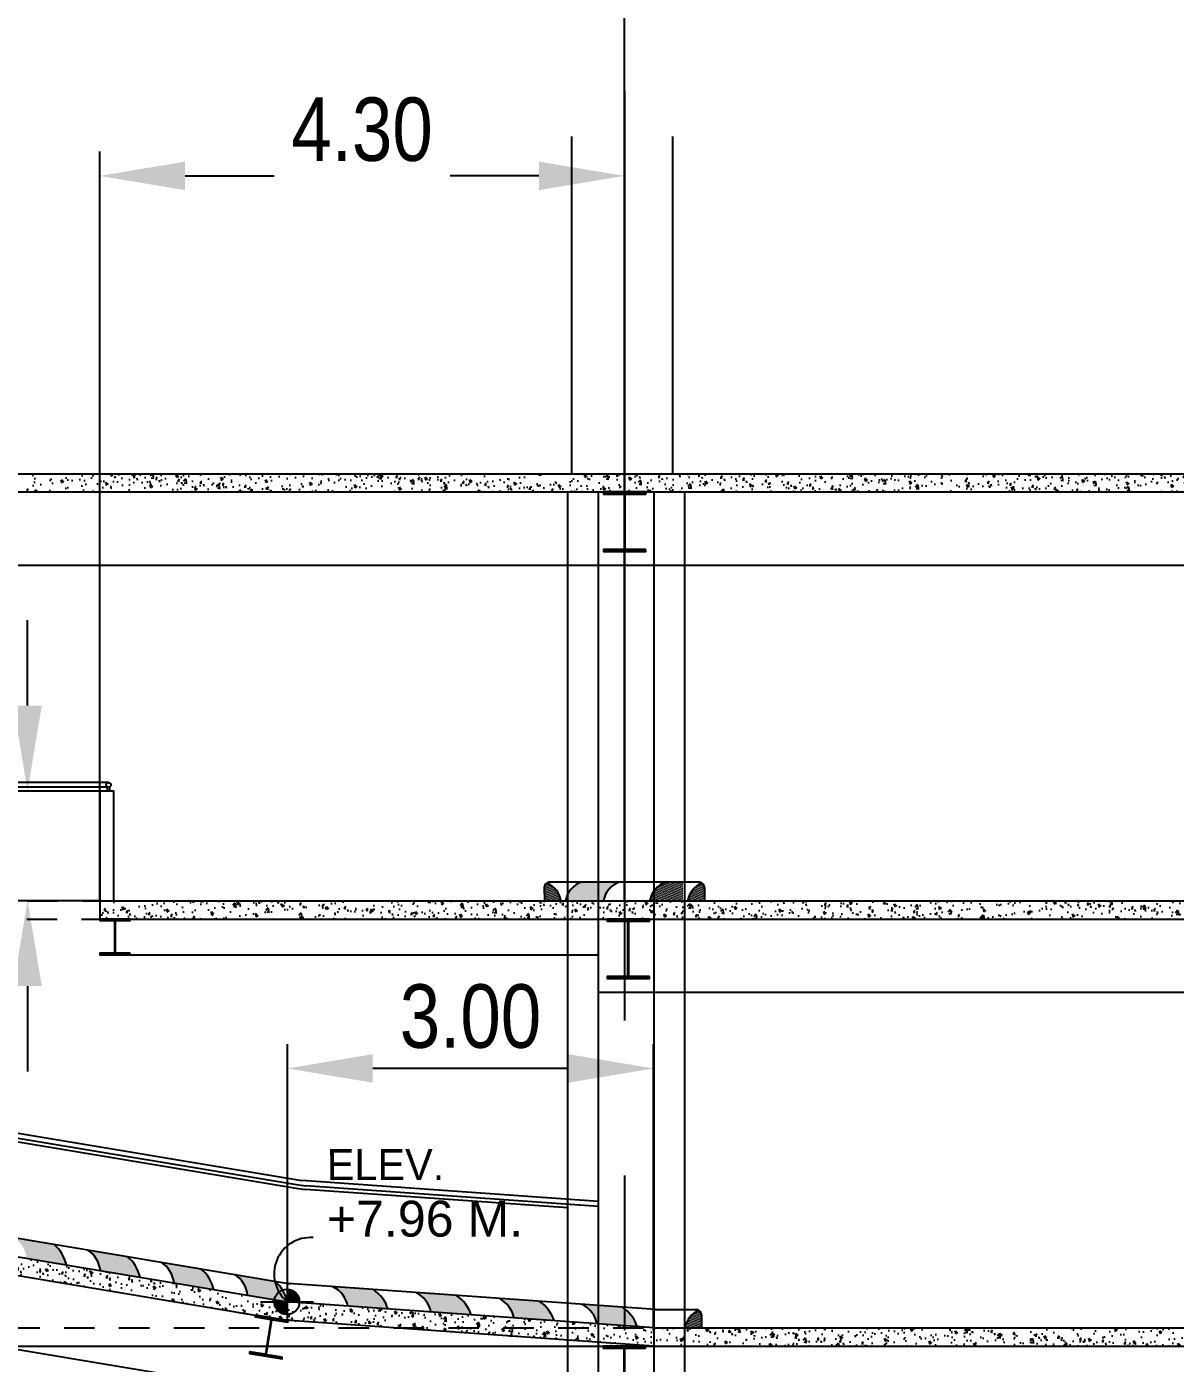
# Model space of a CAD drawing. Header units: millimetres. Extents: x 2148 to 2681, y 758 to 986.
# Drawn here: x 2197.4 to 2202.1, y 788.26 to 793.73 of the extents above; entities that cross this region are included whole.
import ezdxf

# ---------------------------------------------------------------- set-up
doc = ezdxf.new("R2010")
doc.units = ezdxf.units.MM
for name, pattern in [('CENTER2', [28.575, 19.05, -3.175, 3.175, -3.175]), ('HIDDEN2', [0.1875, 0.125, -0.0625]), ('PHANTOMX2', [5, 2.5, -0.5, 0.5, -0.5, 0.5, -0.5])]:
    doc.linetypes.add(name, pattern=pattern)
for name, color, linetype in [('0.4', 121, 'Continuous'), ('D', 1, 'Continuous'), ('DR', 7, 'Continuous'), ('grid', 241, 'PHANTOMX2'), ('hacht', 8, 'Continuous'), ('HATCH', 8, 'Continuous'), ('S_GRID LINES', 252, 'Continuous')]:
    doc.layers.add(name, color=color, linetype=linetype)
doc.styles.add('ARIALNW', font='ARIALN.TTF')
doc.styles.add('MMTX$0$ESMX$0$X-OPTA1D', font='x-opta1d')
doc.dimstyles.new('DIM 200', dxfattribs={"dimtxt": 0.36, "dimasz": 0.35, "dimexe": 0.1, "dimexo": 0, "dimgap": 0.08, "dimtad": 1, "dimlfac": 2, "dimrnd": 0.005, "dimzin": 1, "dimdsep": 46, "dimtxsty": 'ARIALNW', "dimcen": 0.09, "dimclrd": 6, "dimclre": 6, "dimclrt": 13, "dimadec": 0, "dimazin": 0, "dimtfac": 1, "dimtofl": 0, "dimtmove": 2, "dimatfit": 3, "dimfxl": 1, "dimtolj": 1, "dimtzin": 0, "dimarcsym": 0})
pattern_1 = [(50, (280.88047, -748.60761), (0.0910923345, -0.0079695428), [0.009525, -0.104775]), (355, (280.88047, -748.60761), (-0.017621413, 0.0955283214), [0.00762, -0.08382]), (100.451, (280.88806, -748.60828), (0.0734712508, 0.087558344), [0.008095, -0.089045]), (46.1842, (280.88047, -748.58221), (0.1355395204, -0.021021164), [0.0142875, -0.1571625]), (96.6356, (280.89177, -748.58396), (0.118702117, 0.123712778), [0.0121425, -0.1335675]), (351.184, (280.88047, -748.58221), (0.118702303, 0.123712559), [0.01143, -0.12573]), (21, (280.89317, -748.58856), (0.07580744, -0.0511327593), [0.009525, -0.104775]), (326, (280.89317, -748.58856), (0.030901014, 0.092093983), [0.00762, -0.08382]), (71.4514, (280.89949, -748.59282), (0.1067082454, 0.040961429), [0.008095, -0.089045]), (37.5, (280.88047, -748.607613), (0.00154430163, 0.04227751944), [0, -0.082804, 0, -0.08509, 0, -0.0841375]), (7.5, (280.88047, -748.607613), (0.03340983126, 0.0500902874), [0, -0.048514, 0, -0.080899, 0, -0.0320675]), (327.5, (280.85215, -748.607613), (0.0677952976, -0.002864372), [0, -0.03175, 0, -0.09906, 0, -0.131445]), (317.5, (280.83945, -748.607613), (0.0740645907, 0.0127132455), [0, -0.041275, 0, -0.065786, 0, -0.093345])]

# ---------------------------------------------------------------- blocks, each defined once
blk = doc.blocks.new('*D2211')
at = {"color": 6, "lineweight": -2, "transparency": 16777216}
for p, q in [((2195.3484, 791.9734), (2195.3484, 794.3504)), ((2199.845, 791.8271), (2199.845, 794.3504)), ((2195.6984, 794.2504), (2199.495, 794.2504))]:
    blk.add_line(p, q, dxfattribs=at)
at = {"color": 6, "transparency": 16777216}
for points in [[(2195.6984, 794.3088), (2195.6984, 794.1921), (2195.3484, 794.2504)], [(2199.495, 794.3088), (2199.495, 794.1921), (2199.845, 794.2504)]]:
    blk.add_solid(points, dxfattribs=at)
at = {"layer": 'Defpoints', "color": 0, "transparency": 16777216}
for p in [(2199.845, 794.2504), (2195.3484, 791.9734), (2199.845, 791.8271, 0)]:
    blk.add_point(p, dxfattribs=at)
at = {"color": 13, "transparency": 16777216, "insert": (2197.5967, 794.5142), "char_height": 0.36, "attachment_point": 5, "style": 'ARIALNW'}
blk.add_mtext('\\A1;9.00', dxfattribs=at)
blk = doc.blocks.new('*D2212')
at = {"color": 6, "lineweight": -2, "transparency": 16777216}
for p, q in [((2199.845, 792.0702), (2199.845, 794.3504)), ((2204.0923, 791.8271), (2204.0923, 794.3504)), ((2200.195, 794.2504), (2203.7423, 794.2504))]:
    blk.add_line(p, q, dxfattribs=at)
at = {"color": 6, "transparency": 16777216}
for points in [[(2200.195, 794.3088), (2200.195, 794.1921), (2199.845, 794.2504)], [(2203.7423, 794.3088), (2203.7423, 794.1921), (2204.0923, 794.2504)]]:
    blk.add_solid(points, dxfattribs=at)
at = {"layer": 'Defpoints', "color": 0, "transparency": 16777216}
for p in [(2204.0923, 794.2504), (2199.845, 792.0702, 0), (2204.0923, 791.8271, 0)]:
    blk.add_point(p, dxfattribs=at)
at = {"color": 13, "transparency": 16777216, "insert": (2201.9687, 794.5142), "char_height": 0.36, "attachment_point": 5, "style": 'ARIALNW'}
blk.add_mtext('\\A1;8.50', dxfattribs=at)
blk = doc.blocks.new('*D2218')
at = {"layer": 'D', "color": 6, "lineweight": -2, "transparency": 16777216}
for p, q in [((2197.6949, 790.1521), (2197.6949, 793.2225)), ((2199.845, 790.1521), (2199.845, 793.2225)), ((2198.0449, 793.1225), (2198.4092, 793.1225)), ((2199.495, 793.1225), (2199.1308, 793.1225))]:
    blk.add_line(p, q, dxfattribs=at)
at = {"layer": 'D', "color": 6, "transparency": 16777216}
for points in [[(2198.0449, 793.1809), (2198.0449, 793.0642), (2197.6949, 793.1225)], [(2199.495, 793.1809), (2199.495, 793.0642), (2199.845, 793.1225)]]:
    blk.add_solid(points, dxfattribs=at)
at = {"layer": 'Defpoints', "color": 0, "transparency": 16777216}
for p in [(2199.845, 793.1225), (2197.6949, 790.1521, 0), (2199.845, 790.1521, 0)]:
    blk.add_point(p, dxfattribs=at)
at = {"layer": 'D', "color": 13, "transparency": 16777216, "insert": (2198.77, 793.312), "char_height": 0.26, "attachment_point": 5, "style": 'ARIALNW'}
blk.add_mtext('\\A1;4.30', dxfattribs=at)
blk = doc.blocks.new('*D2219')
at = {"layer": 'D', "color": 6, "lineweight": -2, "transparency": 16777216}
for p, q in [((2197.3991, 790.9516), (2197.3991, 791.3016)), ((2197.6949, 790.6016), (2197.2991, 790.6016)), ((2197.6949, 790.1521), (2197.2991, 790.1521)), ((2197.3991, 789.8021), (2197.3991, 789.4521))]:
    blk.add_line(p, q, dxfattribs=at)
at = {"layer": 'D', "color": 6, "transparency": 16777216}
for points in [[(2197.3408, 790.9516), (2197.4575, 790.9516), (2197.3991, 790.6016)], [(2197.3408, 789.8021), (2197.4575, 789.8021), (2197.3991, 790.1521)]]:
    blk.add_solid(points, dxfattribs=at)
at = {"layer": 'Defpoints', "color": 0, "transparency": 16777216}
for p in [(2197.6949, 790.6016), (2197.3991, 790.1521), (2197.6949, 790.1521, 0)]:
    blk.add_point(p, dxfattribs=at)
at = {"layer": 'D', "color": 13, "transparency": 16777216, "insert": (2197.0464, 790.3769), "char_height": 0.26, "attachment_point": 5, "rotation": 90, "style": 'ARIALNW'}
blk.add_mtext('\\A1;0.90', dxfattribs=at)
blk = doc.blocks.new('*D2221')
at = {"layer": 'D', "color": 6, "lineweight": -2, "transparency": 16777216}
for p, q in [((2198.4639, 788.5083), (2198.4639, 789.5648)), ((2199.9648, 788.4023), (2199.9648, 789.5648)), ((2199.6148, 789.4648), (2198.8139, 789.4648))]:
    blk.add_line(p, q, dxfattribs=at)
at = {"layer": 'D', "color": 6, "transparency": 16777216}
for points in [[(2198.8139, 789.5231), (2198.8139, 789.4065), (2198.4639, 789.4648)], [(2199.6148, 789.5231), (2199.6148, 789.4065), (2199.9648, 789.4648)]]:
    blk.add_solid(points, dxfattribs=at)
at = {"layer": 'Defpoints', "color": 0, "transparency": 16777216}
for p in [(2198.4639, 789.4648), (2198.4639, 788.5083, 0), (2199.9648, 788.4023, 0)]:
    blk.add_point(p, dxfattribs=at)
at = {"layer": 'D', "color": 13, "transparency": 16777216, "insert": (2199.2144, 789.6776), "char_height": 0.26, "attachment_point": 5, "style": 'ARIALNW'}
blk.add_mtext('\\A1;3.00', dxfattribs=at)
blk = doc.blocks.new('CROSS')
for points in [[(1929.661, 1536.438), (1929.661, 1536.31), (1929.784, 1536.31, 0.403523)], [(1929.661, 1536.182), (1929.661, 1536.31), (1929.527, 1536.31, 0.424985)]]:
    blk.add_hatch(color=2).paths.add_polyline_path(points)
at = {"color": 2}
for p, q in [((1929.661, 1536.104), (1929.661, 1536.512)), ((1929.388, 1536.31), (1929.927, 1536.31))]:
    blk.add_line(p, q, dxfattribs=at)
blk.add_circle((1929.656, 1536.31), 0.128, dxfattribs=at)

msp = doc.modelspace()

# ---------------------------------------------------------------- hatches: boundary and pattern name
at = {"layer": 'D'}
h = msp.add_hatch(dxfattribs=at)
h.set_pattern_fill('AR-CONC', color=256, scale=0.0005, style=0)
h.set_pattern_definition(pattern_1)
h.paths.add_polyline_path([(2198.7507391, 791.9021405), (2197.3958172, 791.9021405), (2197.3958172, 791.8271405), (2198.7507391, 791.8271405)])
h = msp.add_hatch(dxfattribs=at)
h.set_pattern_fill('AR-CONC', color=256, scale=0.0005, style=0)
h.set_pattern_definition(pattern_1)
h.paths.add_polyline_path([(2200.0382677, 791.9021405), (2198.7507391, 791.9021405), (2198.7507391, 791.8271405), (2200.0382677, 791.8271405)])
h = msp.add_hatch(dxfattribs=at)
h.set_pattern_fill('AR-CONC', color=256, scale=0.0005, style=0)
h.set_pattern_definition([(50, (269.69933, -746.85761), (0.0910923345, -0.0079695428), [0.009525, -0.104775]), (355, (269.69933, -746.85761), (-0.017621413, 0.0955283214), [0.00762, -0.08382]), (100.451, (269.70692, -746.85828), (0.0734712508, 0.087558344), [0.008095, -0.089045]), (46.1842, (269.69933, -746.83221), (0.1355395204, -0.021021164), [0.0142875, -0.1571625]), (96.6356, (269.71062, -746.83396), (0.118702117, 0.123712778), [0.0121425, -0.1335675]), (351.184, (269.69933, -746.83221), (0.118702303, 0.123712559), [0.01143, -0.12573]), (21, (269.71203, -746.83856), (0.07580744, -0.0511327593), [0.009525, -0.104775]), (326, (269.71203, -746.83856), (0.030901014, 0.092093983), [0.00762, -0.08382]), (71.4514, (269.718344, -746.84282), (0.1067082454, 0.040961429), [0.008095, -0.089045]), (37.5, (269.699327, -746.857613), (0.00154430163, 0.04227751944), [0, -0.082804, 0, -0.08509, 0, -0.0841375]), (7.5, (269.699327, -746.857613), (0.03340983126, 0.0500902874), [0, -0.048514, 0, -0.080899, 0, -0.0320675]), (327.5, (269.671006, -746.857613), (0.0677952976, -0.002864372), [0, -0.03175, 0, -0.09906, 0, -0.131445]), (317.5, (269.658306, -746.857613), (0.0740645907, 0.0127132455), [0, -0.041275, 0, -0.065786, 0, -0.093345])])
h.paths.add_polyline_path([(2201.1703588, 791.9021405), (2200.0382677, 791.9021405), (2200.0382677, 791.8271405), (2201.1703588, 791.8271405)])
h = msp.add_hatch(dxfattribs=at)
h.set_pattern_fill('AR-CONC', color=256, scale=0.0005, style=0)
h.set_pattern_definition(pattern_1)
h.paths.add_polyline_path([(2202.5275224, 791.9021405), (2201.1726004, 791.9021405), (2201.1726004, 791.8271405), (2202.5275224, 791.8271405)])
h = msp.add_hatch(dxfattribs=at)
h.set_pattern_fill('DOTS', color=256, scale=0.001, angle=4.0252699, style=0)
h.set_pattern_definition([(4.02526987, (294.0031768, -746.8563933), (0.0006803551272, 0.0016393023557), [0, -0.0015875])])
edge = h.paths.add_edge_path()
edge.add_arc((2199.5396997, 790.205676), 0.0227943, 121.8714783, 180.4977223)
edge.add_line((2199.5169063, 790.205478), (2199.5171327, 790.1533603))
edge.add_line((2199.5171327, 790.1533603), (2199.5848413, 790.1533603))
edge.add_arc((2199.488807, 790.1353923), 0.0977008, 10.5975292, 66.5646358)
h = msp.add_hatch(dxfattribs=at)
h.set_pattern_fill('DOTS', color=256, scale=0.001, angle=4.0252699, style=0)
h.set_pattern_definition([(175.97473013, (4105.1857306, -746.8563933), (-0.0006803551272, 0.0016393023557), [0, -0.0015875])])
h.paths.add_polyline_path([(2199.604066, 790.1533603, -0.274956796), (2199.6700606, 790.2283603), (2199.8256046, 790.2283603, 0.274956796), (2199.75961, 790.1533603)])
h = msp.add_hatch(dxfattribs=at)
h.set_pattern_fill('DOTS', color=256, scale=0.001, angle=4.0252699, style=0)
h.set_pattern_definition([(175.97473013, (4105.531144, -746.8563933), (-0.0006803551272, 0.0016393023557), [0, -0.0015875])])
edge = h.paths.add_edge_path()
edge.add_line((2200.0855148, 790.1533603), (2200.0855148, 790.2283603))
edge.add_line((2200.0855148, 790.2283603), (2200.015474, 790.2283603))
edge.add_arc((2200.0455138, 790.1353923), 0.0977008, 107.9066714, 169.4024708)
edge.add_line((2199.9494795, 790.1533603), (2200.0855148, 790.1533603))
h = msp.add_hatch(dxfattribs=at)
h.set_pattern_fill('DOTS', color=256, scale=0.001, angle=4.0252699, style=0)
h.set_pattern_definition([(175.97473013, (4105.6869135, -746.8563933), (-0.0006803551272, 0.0016393023557), [0, -0.0015875])])
edge = h.paths.add_edge_path()
edge.add_arc((2200.1503905, 790.205676), 0.0227943, -0.4977223, 58.1285217, ccw=False)
edge.add_line((2200.173184, 790.205478), (2200.1729576, 790.1533603))
edge.add_line((2200.1729576, 790.1533603), (2200.1052489, 790.1533603))
edge.add_arc((2200.2012833, 790.1353923), 0.0977008, 113.4353642, 169.4024708, ccw=False)
h = msp.add_hatch(dxfattribs=at)
h.set_pattern_fill('AR-CONC', color=256, scale=0.0005, style=0)
h.set_pattern_definition(pattern_1)
h.paths.add_polyline_path([(2198.869802, 790.1521352), (2197.6949473, 790.1521352), (2197.6949473, 790.0771405), (2198.869802, 790.0771405)])
h = msp.add_hatch(dxfattribs=at)
h.set_pattern_fill('AR-CONC', color=256, scale=0.0005, style=0)
h.set_pattern_definition(pattern_1)
h.paths.add_polyline_path([(2199.6130364, 790.1521405), (2198.869802, 790.1521405), (2198.869802, 790.0771405), (2199.6130364, 790.0771405)])
h = msp.add_hatch(dxfattribs=at)
h.set_pattern_fill('AR-CONC', color=256, scale=0.0005, style=0)
h.set_pattern_definition(pattern_1)
h.paths.add_polyline_path([(2200.0933504, 790.0771405), (2200.0933504, 790.1521405), (2199.9673305, 790.1521405), (2199.9673305, 790.0771405)])
h.paths.add_polyline_path([(2199.9477654, 790.0771405), (2199.9673305, 790.0771405), (2199.9673305, 790.1521405), (2199.8450451, 790.1521405), (2199.8450451, 790.0771405)])
h.paths.add_polyline_path([(2199.8450451, 790.1521405), (2199.738431, 790.1521405), (2199.738431, 790.0771405), (2199.8450451, 790.0771405)])
h.paths.add_polyline_path([(2199.6130364, 790.1521405), (2199.6130364, 790.0771405), (2199.738431, 790.0771405), (2199.738431, 790.1521405)])
h = msp.add_hatch(dxfattribs=at)
h.set_pattern_fill('AR-CONC', color=256, scale=0.0005, style=0)
h.set_pattern_definition(pattern_1)
h.paths.add_polyline_path([(2201.547763, 790.1521405), (2200.0933504, 790.1521405), (2200.0933504, 790.0771405), (2201.547763, 790.0771405)])
h = msp.add_hatch(dxfattribs=at)
h.set_pattern_fill('AR-CONC', color=256, scale=0.0005, style=0)
h.set_pattern_definition(pattern_1)
h.paths.add_polyline_path([(2202.8352916, 790.1521405), (2201.547763, 790.1521405), (2201.547763, 790.0771405), (2202.8352916, 790.0771405)])
h = msp.add_hatch(dxfattribs=at)
h.set_pattern_fill('AR-CONC', color=256, scale=0.0005, style=0)
h.set_pattern_definition(pattern_1)
h.paths.add_polyline_path([(2196.4465611, 788.8450813), (2196.4034386, 788.7762423), (2197.4173681, 788.6069768), (2197.4549496, 788.6767408)])
h = msp.add_hatch(dxfattribs=at)
h.set_pattern_fill('DOTS', color=256, scale=0.001, angle=-1.4129628, style=0)
h.set_pattern_definition([(358.58703721, (231.7653356, -697.4285673), (0.0008326537856, 0.0015674447314), [0, -0.0015875])])
h.paths.add_polyline_path([(2197.5062193, 788.7442197), (2197.3429047, 788.7714835, -0.226428862), (2197.3957483, 788.6866239), (2197.5584174, 788.6594679, 0.168391638)])
h = msp.add_hatch(dxfattribs=at)
h.set_pattern_fill('DOTS', color=256, scale=0.001, angle=-1.4129628, style=0)
h.set_pattern_definition([(358.58703721, (232.0671586, -697.4789537), (0.0008326537856, 0.0015674447314), [0, -0.0015875])])
h.paths.add_polyline_path([(2197.8080424, 788.6938333), (2197.6447278, 788.7210971, -0.226428862), (2197.6975713, 788.6362375), (2197.8602404, 788.6090815, 0.168391638)])
h = msp.add_hatch(dxfattribs=at)
h.set_pattern_fill('AR-CONC', color=256, scale=0.0005, style=0)
h.set_pattern_definition(pattern_1)
h.paths.add_polyline_path([(2197.4549496, 788.6767408), (2197.4173681, 788.6069768), (2198.4550503, 788.433746), (2198.4553582, 788.4337242), (2198.4638865, 788.5083087)])
h = msp.add_hatch(dxfattribs=at)
h.set_pattern_fill('DOTS', color=256, scale=0.001, angle=-1.4129628, style=0)
h.set_pattern_definition([(358.58703721, (232.3689817, -697.52934), (0.0008326537856, 0.0015674447314), [0, -0.0015875])])
h.paths.add_polyline_path([(2198.1098654, 788.643447), (2197.9465508, 788.6707107, -0.226428862), (2197.9993943, 788.5858511), (2198.1620635, 788.5586951, 0.168391638)])
h = msp.add_hatch(dxfattribs=at)
h.set_pattern_fill('DOTS', color=256, scale=0.001, angle=-1.4129628, style=0)
h.set_pattern_definition([(358.58703721, (232.6708047, -697.5797264), (0.0008326537856, 0.0015674447314), [0, -0.0015875])])
h.paths.add_polyline_path([(2198.4116884, 788.5930606), (2198.2483739, 788.6203244, -0.226428862), (2198.3012174, 788.5354647), (2198.4638865, 788.5083087, 0.168391638)])
at = {"layer": 'D', "extrusion": (2.04865e-08, -2.09146e-09, 1)}
h = msp.add_hatch(dxfattribs=at)
h.set_pattern_fill('DOTS', color=256, scale=0.001, angle=4.0252699, style=0)
h.set_pattern_definition([(4.02526987, (382.7721836, -877.2236058), (0.0006803551272, 0.0016393023557), [0, -0.0015875])])
h.paths.add_polyline_path([(2198.8166773, 788.5582442), (2198.6515139, 788.5699075, -0.226428862), (2198.712162, 788.4904379), (2198.8766726, 788.4788207, 0.168391638)])
at = {"layer": 'D'}
h = msp.add_hatch(dxfattribs=at)
h.set_pattern_fill('AR-CONC', color=256, scale=0.0005, style=0)
h.set_pattern_definition(pattern_1)
h.paths.add_polyline_path([(2198.4638865, 788.5083087), (2198.4553582, 788.4337242), (2198.9026141, 788.4021405), (2199.6130364, 788.4021405), (2199.6130364, 788.4271596)])
at = {"layer": 'D', "extrusion": (2.04865e-08, -2.09146e-09, 1)}
h = msp.add_hatch(dxfattribs=at)
h.set_pattern_fill('DOTS', color=256, scale=0.001, angle=4.0252699, style=0)
h.set_pattern_definition([(4.02526987, (383.1126248, -877.2476467), (0.0006803551272, 0.0016393023557), [0, -0.0015875])])
h.paths.add_polyline_path([(2199.1571185, 788.5342033), (2198.9919552, 788.5458666, -0.226428862), (2199.0526032, 788.4663971), (2199.2171138, 788.4547799, 0.168391638)])
h = msp.add_hatch(dxfattribs=at)
h.set_pattern_fill('DOTS', color=256, scale=0.001, angle=4.0252699, style=0)
h.set_pattern_definition([(4.02526987, (383.453066, -877.2716875), (0.0006803551272, 0.0016393023557), [0, -0.0015875])])
h.paths.add_polyline_path([(2199.4975597, 788.5101625), (2199.3323964, 788.5218258, -0.226428862), (2199.3930444, 788.4423562), (2199.557555, 788.4307391, 0.168391638)])
h = msp.add_hatch(dxfattribs=at)
h.set_pattern_fill('DOTS', color=256, scale=0.001, angle=4.0252699, style=0)
h.set_pattern_definition([(4.02526987, (383.7935072, -877.2957283), (0.0006803551272, 0.0016393023557), [0, -0.0015875])])
h.paths.add_polyline_path([(2199.8380009, 788.4861217), (2199.6728376, 788.4977849, -0.226428862), (2199.7334856, 788.4183154), (2199.8979962, 788.4066982, 0.168391638)])
at = {"layer": 'D'}
h = msp.add_hatch(dxfattribs=at)
h.set_pattern_fill('DOTS', color=256, scale=0.001, angle=4.0252699, style=0)
h.set_pattern_definition([(175.97473013, (4105.6749102, -748.6076131), (-0.0006803551272, 0.0016393023557), [0, -0.0015875])])
edge = h.paths.add_edge_path()
edge.add_arc((2200.1383873, 788.4544561), 0.0227943, 359.5022777, 418.1285217, ccw=False)
edge.add_line((2200.1611807, 788.4542581), (2200.1609543, 788.4021405))
edge.add_line((2200.1609543, 788.4021405), (2200.0932457, 788.4021405))
edge.add_arc((2200.18928, 788.3841724), 0.0977008, 473.4353642, 529.4024708, ccw=False)
h = msp.add_hatch(dxfattribs=at)
h.set_pattern_fill('AR-CONC', color=256, scale=0.0005, style=0)
h.set_pattern_definition(pattern_1)
h.paths.add_polyline_path([(2198.9026141, 788.4021405), (2199.6130364, 788.3519728), (2199.6130364, 788.4021405)])
h = msp.add_hatch(dxfattribs=at)
h.set_pattern_fill('AR-CONC', color=256, scale=0.0005, style=0)
h.set_pattern_definition(pattern_1)
h.paths.add_polyline_path([(2200.0933504, 788.4021405), (2199.9673305, 788.4021405), (2199.9673305, 788.3271405), (2200.0933504, 788.3271405)])
h.paths.add_polyline_path([(2199.9673305, 788.4021405), (2199.8450451, 788.4021405), (2199.8450451, 788.3355891), (2199.9646857, 788.3271405), (2199.9673305, 788.3271405)])
h.paths.add_polyline_path([(2199.8450451, 788.4021405), (2199.738431, 788.4021405), (2199.738431, 788.3431178), (2199.8450451, 788.3355891)])
h.paths.add_polyline_path([(2199.8450451, 788.4107759), (2199.738431, 788.4183046), (2199.738431, 788.4021405), (2199.8450451, 788.4021405)])
h.paths.add_polyline_path([(2199.8450451, 788.4107759), (2199.8450451, 788.4021405), (2199.9673305, 788.4021405)])
h.paths.add_polyline_path([(2199.738431, 788.4183046), (2199.6130364, 788.4271596), (2199.6130364, 788.4021405), (2199.738431, 788.4021405)])
h.paths.add_polyline_path([(2199.738431, 788.4021405), (2199.6130364, 788.4021405), (2199.6130364, 788.3519728), (2199.738431, 788.3431178)])
h = msp.add_hatch(dxfattribs=at)
h.set_pattern_fill('AR-CONC', color=256, scale=0.0005, style=0)
h.set_pattern_definition(pattern_1)
h.paths.add_polyline_path([(2201.6045912, 788.3271405), (2201.6045912, 788.4021405), (2200.0933504, 788.4021405), (2200.0933504, 788.3271405)])
h = msp.add_hatch(dxfattribs=at)
h.set_pattern_fill('AR-CONC', color=256, scale=0.0005, style=0)
h.set_pattern_definition(pattern_1)
h.paths.add_polyline_path([(2201.6045912, 788.4021405), (2201.6045912, 788.3271405), (2202.8921198, 788.3271405), (2202.8921198, 788.4021405)])
at = {"layer": 'HATCH', "ltscale": 0.5}
h = msp.add_hatch(dxfattribs=at)
h.set_pattern_fill('ANSI31', color=256, scale=0.008573, style=0)
h.set_pattern_definition([(45, (70564.4968538, 3148.2174702), (-0.000757771095196, 0.000757771095196), [])])
edge = h.paths.add_edge_path()
edge.add_line((2199.9330612, 791.5913774), (2199.8522095, 791.5913774))
edge.add_arc((2199.8522095, 791.5947208), 0.0033433, 174.0972671, 269.9999999, ccw=False)
edge.add_line((2199.848884, 791.5950646), (2199.848884, 791.8148802))
edge.add_arc((2199.8522095, 791.815224), 0.0033433, 89.6345545, 185.9027327, ccw=False)
edge.add_line((2199.8522309, 791.8185673), (2199.9330612, 791.8185673))
edge.add_line((2199.9330612, 791.8185673), (2199.9330612, 791.8271405))
edge.add_line((2199.9330612, 791.8271405), (2199.7597942, 791.8271405))
edge.add_line((2199.7597942, 791.8271405), (2199.7597942, 791.8185673))
edge.add_line((2199.7597942, 791.8185673), (2199.8403894, 791.8185673))
edge.add_arc((2199.8404107, 791.815224), 0.0033433, -4.2920934, 90.3654452, ccw=False)
edge.add_line((2199.8437446, 791.8149738), (2199.8437446, 791.594971))
edge.add_arc((2199.8404107, 791.5947208), 0.0033433, -89.9999996, 4.2920937, ccw=False)
edge.add_line((2199.8404107, 791.5913774), (2199.7597942, 791.5913774))
edge.add_line((2199.7597942, 791.5913774), (2199.7597942, 791.5828042))
edge.add_line((2199.7597942, 791.5828042), (2199.9330612, 791.5828042))
edge.add_line((2199.9330612, 791.5828042), (2199.9330612, 791.5913774))
at = {"layer": 'HATCH', "ltscale": 0.5, "extrusion": (-2.48634e-09, 2.14856e-10, 1)}
h = msp.add_hatch(dxfattribs=at)
h.set_pattern_fill('ANSI31', color=256, scale=0.006173, style=0)
h.set_pattern_definition([(44.9999999998, (51420.3056302, 2486.7180849), (-0.000545595188539, 0.000545595188543), [])])
edge = h.paths.add_edge_path()
edge.add_line((2197.8196996, 789.9369081), (2197.7614864, 789.9369081))
edge.add_arc((2197.7614864, 789.9393152), 0.0024072, 174.0972671, 269.9999999, ccw=False)
edge.add_line((2197.7590919, 789.9395628), (2197.7590919, 790.0683131))
edge.add_arc((2197.7614864, 790.0685606), 0.0024072, 89.6345545, 185.9027327, ccw=False)
edge.add_line((2197.7615017, 790.0709678), (2197.8196996, 790.0709678))
edge.add_line((2197.8196996, 790.0709678), (2197.8196996, 790.0771405))
edge.add_line((2197.8196996, 790.0771405), (2197.6949473, 790.0771405))
edge.add_line((2197.6949473, 790.0771405), (2197.6949473, 790.0709678))
edge.add_line((2197.6949473, 790.0709678), (2197.7529758, 790.0709678))
edge.add_arc((2197.7529912, 790.0685606), 0.0024072, -4.2920935, 90.3654451, ccw=False)
edge.add_line((2197.7553916, 790.0683805), (2197.7553916, 789.9394954))
edge.add_arc((2197.7529912, 789.9393152), 0.0024072, -89.9999996, 4.2920937, ccw=False)
edge.add_line((2197.7529912, 789.9369081), (2197.6949473, 789.9369081))
edge.add_line((2197.6949473, 789.9369081), (2197.6949473, 789.9307353))
edge.add_line((2197.6949473, 789.9307353), (2197.8196996, 789.9307353))
edge.add_line((2197.8196996, 789.9307353), (2197.8196996, 789.9369081))
at = {"layer": 'HATCH', "ltscale": 0.5}
h = msp.add_hatch(dxfattribs=at)
h.set_pattern_fill('ANSI31', color=256, scale=0.008573, style=0)
h.set_pattern_definition([(45, (70564.5115579, 3146.4674702), (-0.000757771095196, 0.000757771095196), [])])
edge = h.paths.add_edge_path()
edge.add_line((2199.9477654, 789.8413774), (2199.8669137, 789.8413774))
edge.add_arc((2199.8669137, 789.8447208), 0.0033433, 174.0972671, 269.9999999, ccw=False)
edge.add_line((2199.8635881, 789.8450646), (2199.8635881, 790.0648802))
edge.add_arc((2199.8669137, 790.065224), 0.0033433, 89.6345545, 185.9027327, ccw=False)
edge.add_line((2199.866935, 790.0685673), (2199.9477654, 790.0685673))
edge.add_line((2199.9477654, 790.0685673), (2199.9477654, 790.0771405))
edge.add_line((2199.9477654, 790.0771405), (2199.7744983, 790.0771405))
edge.add_line((2199.7744983, 790.0771405), (2199.7744983, 790.0685673))
edge.add_line((2199.7744983, 790.0685673), (2199.8550935, 790.0685673))
edge.add_arc((2199.8551148, 790.065224), 0.0033433, -4.2920934, 90.3654452, ccw=False)
edge.add_line((2199.8584488, 790.0649738), (2199.8584488, 789.844971))
edge.add_arc((2199.8551148, 789.8447208), 0.0033433, -89.9999996, 4.2920937, ccw=False)
edge.add_line((2199.8551148, 789.8413774), (2199.7744983, 789.8413774))
edge.add_line((2199.7744983, 789.8413774), (2199.7744983, 789.8328042))
edge.add_line((2199.7744983, 789.8328042), (2199.9477654, 789.8328042))
edge.add_line((2199.9477654, 789.8328042), (2199.9477654, 789.8413774))
h = msp.add_hatch(dxfattribs=at)
h.set_pattern_fill('ANSI31', color=256, scale=0.006687, angle=-9.0510403, style=0)
h.set_pattern_definition([(35.9489596542, (55148.0113733, -5785.1085196), (-0.000490719514006, 0.000676684301562), [])])
edge = h.paths.add_edge_path()
edge.add_line((2198.4430378, 788.2818525), (2198.3807587, 788.2917734))
edge.add_ellipse((2198.381169, 788.2943487), major_axis=(0, 0.0026078), ratio=1, start_angle=75.0462267, end_angle=170.9489596, ccw=False)
edge.add_line((2198.3786495, 788.2950216), (2198.4005916, 788.4327644))
edge.add_ellipse((2198.4031955, 788.4326211), major_axis=(0, 0.0026078), ratio=1, start_angle=-9.4164858, end_angle=86.8516924, ccw=False)
edge.add_line((2198.4036221, 788.4351938), (2198.4658848, 788.4252755))
edge.add_line((2198.4658848, 788.4252755), (2198.4669368, 788.4318793))
edge.add_line((2198.4669368, 788.4318793), (2198.3334713, 788.4531401))
edge.add_line((2198.3334713, 788.4531401), (2198.3324193, 788.4465362))
edge.add_line((2198.3324193, 788.4465362), (2198.3945008, 788.4366468))
edge.add_ellipse((2198.394107, 788.4340689), major_axis=(0, 0.0026078), ratio=1, start_angle=256.6568662, end_angle=351.3144048, ccw=False)
edge.add_line((2198.3966444, 788.4334671), (2198.3746793, 788.2955801))
edge.add_ellipse((2198.3720805, 788.2957965), major_axis=(0, 0.0026078), ratio=1, start_angle=170.94896, end_angle=265.2410533, ccw=False)
edge.add_line((2198.3716702, 788.2932211), (2198.3095723, 788.3031132))
edge.add_line((2198.3095723, 788.3031132), (2198.3085203, 788.2965094))
edge.add_line((2198.3085203, 788.2965094), (2198.4419858, 788.2752486))
edge.add_line((2198.4419858, 788.2752486), (2198.4430378, 788.2818525))
h = msp.add_hatch(dxfattribs=at)
h.set_pattern_fill('ANSI31', color=256, scale=0.008573, style=0)
h.set_pattern_definition([(45, (70564.4954713, 3144.7176549), (-0.000757771095196, 0.000757771095196), [])])
edge = h.paths.add_edge_path()
edge.add_line((2199.9316788, 788.0942196), (2199.8508271, 788.0942196))
edge.add_arc((2199.8508271, 788.0975629), 0.0033433, 174.0972671, 269.9999999, ccw=False)
edge.add_line((2199.8475015, 788.0979067), (2199.8475015, 788.3150649))
edge.add_arc((2199.8508271, 788.3154088), 0.0033433, 89.6345545, 185.9027327, ccw=False)
edge.add_line((2199.8508484, 788.318752), (2199.9316788, 788.318752))
edge.add_line((2199.9316788, 788.318752), (2199.9316788, 788.3273252))
edge.add_line((2199.9316788, 788.3273252), (2199.7584117, 788.3273252))
edge.add_line((2199.7584117, 788.3273252), (2199.7584117, 788.318752))
edge.add_line((2199.7584117, 788.318752), (2199.8390069, 788.318752))
edge.add_arc((2199.8390282, 788.3154088), 0.0033433, -4.2920934, 90.3654452, ccw=False)
edge.add_line((2199.8423622, 788.3151585), (2199.8423622, 788.0978131))
edge.add_arc((2199.8390282, 788.0975629), 0.0033433, -89.9999996, 4.2920937, ccw=False)
edge.add_line((2199.8390282, 788.0942196), (2199.7584117, 788.0942196))
edge.add_line((2199.7584117, 788.0942196), (2199.7584117, 788.0856464))
edge.add_line((2199.7584117, 788.0856464), (2199.9316788, 788.0856464))
edge.add_line((2199.9316788, 788.0856464), (2199.9316788, 788.0942196))

# ---------------------------------------------------------------- linework, layer by layer
at = {"color": 2}
for p, q in [((2197.7273556, 790.6015696, 0), (2197.7273556, 790.6180809, 0)), ((2197.7363658, 790.6015696, 0), (2197.7363658, 790.6185151, 0)), ((2190.2278948, 789.8071884, 0), (2198.4550503, 788.433746, 0)), ((2199.9646857, 788.3271405, 0), (2198.4550503, 788.433746, 0))]:
    msp.add_line(p, q, dxfattribs=at)
at = {"color": 2, "elevation": 0}
msp.add_lwpolyline([(2197.6949473, 790.1521405), (2197.752075, 790.1521405), (2197.752075, 790.6015696), (2197.6949473, 790.6015696)], close=True, dxfattribs=at)
at = {"color": 2}
msp.add_circle((2197.731449, 790.6268412, 0), 0.0096695, dxfattribs=at)
at = {"layer": '0.4', "color": 4, "ltscale": 0.5}
for p, q in [((2177.5935748, 791.9021405, 0), (2212.831817, 791.9021405, 0)), ((2197.6949473, 790.1521405, 0), (2212.831817, 790.1521405, 0)), ((2197.6949473, 790.1521405, 0), (2197.6949473, 790.0771405, 0)), ((2190.2367056, 789.8817554, 0), (2198.4638865, 788.5083087, 0)), ((2199.9673305, 788.4021405, 0), (2198.4638865, 788.5083087, 0)), ((2199.9673305, 788.4021405, 0), (2212.831817, 788.4021405, 0))]:
    msp.add_line(p, q, dxfattribs=at)
at = {"layer": 'D', "color": 8, "ltscale": 0.5}
for p, q in [((2199.6292377, 791.9021405, -0.0000001), (2199.6292377, 793.2843737, -0.0000001)), ((2200.0430257, 791.9021405, 0), (2200.0430257, 793.2843737, 0)), ((2199.6130364, 785.411652, -0.0000001), (2199.6130364, 791.8271405, -0.0000001)), ((2200.0933504, 785.411652, 0), (2200.0933504, 791.8271405, 0)), ((2197.731449, 790.6365107, 0), (2195.4496079, 790.6365107, 0)), ((2197.731449, 790.6171717, 0), (2195.4496079, 790.6171717, 0)), ((2197.731449, 790.6015696, 0), (2195.5756278, 790.6015696, 0)), ((2190.2046734, 790.3940222, 0), (2198.5227947, 789.005394, 0)), ((2190.2046734, 790.3737455, 0), (2198.5017004, 788.9886387, 0)), ((2190.3249301, 790.3384622, 0), (2198.4999332, 788.9737261, 0)), ((2199.738431, 788.9195497, 0), (2198.5227947, 789.005394, 0)), ((2199.6130364, 788.8933175, 0), (2198.5376213, 788.9692598, 0)), ((2199.738431, 788.8994999, 0), (2198.5393885, 788.9841724, 0))]:
    msp.add_line(p, q, dxfattribs=at)
at = {"layer": 'D', "color": 3, "ltscale": 0.5}
for p, q in [((2199.738431, 785.411652, 0), (2199.738431, 791.8271405, 0)), ((2199.9673305, 785.411652, 0), (2199.9673305, 791.8271405, 0))]:
    msp.add_line(p, q, dxfattribs=at)
at = {"layer": 'D'}
for p, q in [((2199.5169054, 790.205676, 0.0000003), (2199.5171327, 790.1533603, 0.0000003)), ((2200.1731848, 790.205676, 0.0000003), (2200.1729576, 790.1533603, 0.0000003)), ((2200.1611816, 788.4544561, 0.0000002), (2200.1609543, 788.4021405, 0.0000002))]:
    msp.add_line(p, q, dxfattribs=at)
at = {"layer": 'D', "ltscale": 0.5}
msp.add_line((2200.1526267, 790.2283603, 0.0000003), (2199.5374636, 790.2283603, 0), dxfattribs=at)
at = {"layer": 'D', "color": 3, "ltscale": 0.5}
for points, elevation in [([(2199.9330612, 791.5913774), (2199.8522095, 791.5913774, -0.444720244), (2199.848884, 791.5950646), (2199.848884, 791.8148802, -0.446631522), (2199.8522309, 791.8185673), (2199.9330612, 791.8185673), (2199.9330612, 791.8271405), (2199.7597942, 791.8271405), (2199.7597942, 791.8185673), (2199.8403894, 791.8185673, -0.438228127), (2199.8437446, 791.8149738), (2199.8437446, 791.594971, -0.436328672), (2199.8404107, 791.5913774), (2199.7597942, 791.5913774), (2199.7597942, 791.5828042), (2199.9330612, 791.5828042)], 0), ([(2199.9477654, 789.8413774), (2199.8669137, 789.8413774, -0.444720244), (2199.8635881, 789.8450646), (2199.8635881, 790.0648802, -0.446631522), (2199.866935, 790.0685673), (2199.9477654, 790.0685673), (2199.9477654, 790.0771405), (2199.7744983, 790.0771405), (2199.7744983, 790.0685673), (2199.8550935, 790.0685673, -0.438228127), (2199.8584488, 790.0649738), (2199.8584488, 789.844971, -0.436328672), (2199.8551148, 789.8413774), (2199.7744983, 789.8413774), (2199.7744983, 789.8328042), (2199.9477654, 789.8328042)], 0), ([(2198.4430378, 788.2818525), (2198.3807587, 788.2917734, -0.444720244), (2198.3786495, 788.2950216), (2198.4005916, 788.4327644, -0.446631522), (2198.4036221, 788.4351938), (2198.4658848, 788.4252755), (2198.4669368, 788.4318793), (2198.3334713, 788.4531401), (2198.3324193, 788.4465362), (2198.3945008, 788.4366468, -0.438228127), (2198.3966444, 788.4334671), (2198.3746793, 788.2955801, -0.436328672), (2198.3716702, 788.2932211), (2198.3095723, 788.3031132), (2198.3085203, 788.2965094), (2198.4419858, 788.2752486)], -0.0000004), ([(2199.9316788, 788.0942196), (2199.8508271, 788.0942196, -0.444720244), (2199.8475015, 788.0979067), (2199.8475015, 788.3150649, -0.446631522), (2199.8508484, 788.318752), (2199.9316788, 788.318752), (2199.9316788, 788.3273252), (2199.7584117, 788.3273252), (2199.7584117, 788.318752), (2199.8390069, 788.318752, -0.438228127), (2199.8423622, 788.3151585), (2199.8423622, 788.0978131, -0.436328672), (2199.8390282, 788.0942196), (2199.7584117, 788.0942196), (2199.7584117, 788.0856464), (2199.9316788, 788.0856464)], 0)]:
    msp.add_lwpolyline(points, format="xyb", close=True, dxfattribs=dict(at, elevation=elevation))
at = {"layer": 'D', "color": 3, "ltscale": 0.5, "extrusion": (-2.48634e-09, 2.14856e-10, 1), "elevation": -0.0000053}
msp.add_lwpolyline([(2197.8196429, 789.9369081), (2197.7614297, 789.9369081, -0.444720244), (2197.7590352, 789.9395628), (2197.7590352, 790.0683131, -0.446631522), (2197.761445, 790.0709678), (2197.8196429, 790.0709678), (2197.8196429, 790.0771405), (2197.6948906, 790.0771405), (2197.6948906, 790.0709678), (2197.7529191, 790.0709678, -0.438228127), (2197.7553349, 790.0683805), (2197.7553349, 789.9394954, -0.436328672), (2197.7529345, 789.9369081), (2197.6948906, 789.9369081), (2197.6948906, 789.9307353), (2197.8196429, 789.9307353)], format="xyb", close=True, dxfattribs=at)
at = {"layer": 'D'}
for centre, radius, start, end in [((2199.5396997, 790.205676, 0.0000003), 0.0227943, 95.6297958, 188.0969294), ((2199.488807, 790.1353923, 0), 0.0977008, 10.5975292, 66.5646358), ((2199.7001004, 790.1353923, 0.0000002), 0.0977008, 107.9066714, 169.4024708), ((2199.8556444, 790.1353923, 0.0000002), 0.0977008, 107.9066714, 169.4024708), ((2200.0455138, 790.1353923, 0.0000001), 0.0977008, 107.9066714, 169.4024708), ((2200.2012833, 790.1353923, 0), 0.0977008, 113.4353642, 169.4024708), ((2200.1503905, 790.205676, 0.0000003), 0.0227943, 351.9030706, 84.3702042), ((2198.5584912, 788.6229246, 0), 0.1488699, 85.6933514, 230.4649415), ((2197.4100607, 788.6265462, 0.0000015), 0.1519656, 12.5116958, 50.7455263), ((2197.5822598, 788.6233141, 0.0000015), 0.1160335, 6.3946623, 57.4277923), ((2197.7118838, 788.5761598, 0.0000015), 0.1519656, 12.5116958, 50.7455263), ((2197.8840828, 788.5729277, 0.0000015), 0.1160335, 6.3946623, 57.4277923), ((2198.0137068, 788.5257735, 0.0000015), 0.1519656, 12.5116958, 50.7455263), ((2198.1859058, 788.5225414, 0.0000015), 0.1160335, 6.3946623, 57.4277923), ((2198.3155298, 788.4753871, 0.0000015), 0.1519656, 12.5116958, 50.7455263), ((2200.18928, 788.3841724, -0.0000001), 0.0977008, 113.4353642, 169.4024708), ((2200.1383873, 788.4544561, 0.0000002), 0.0227943, 351.9030706, 84.3702042)]:
    msp.add_arc(centre, radius, start, end, dxfattribs=at)
at = {"layer": 'D', "color": 8, "ltscale": 0.5}
for centre in [(2198.5657978, 789.3682662, 0.0000038), (2198.567565, 789.3831787, 0.0000038)]:
    msp.add_arc(centre, 0.4, 260.5224335, 265.9606662, dxfattribs=at)
at = {"layer": 'D', "extrusion": (2.04865e-08, -2.09146e-09, 1)}
for centre, radius, start, end in [((2198.5985942, 788.4666443, 0.0000434), 0.1160335, 11.8328949, 62.866025), ((2198.7321037, 788.4319871, 0.0000434), 0.1519656, 17.9499285, 56.1837589), ((2198.9390354, 788.4426035, 0.0000434), 0.1160335, 11.8328949, 62.866025), ((2199.072545, 788.4079463, 0.0000434), 0.1519656, 17.9499285, 56.1837589), ((2199.2794767, 788.4185627, 0.0000434), 0.1160335, 11.8328949, 62.866025), ((2199.4129862, 788.3839054, 0.0000434), 0.1519656, 17.9499285, 56.1837589), ((2199.6199179, 788.3945218, 0.0000434), 0.1160335, 11.8328949, 62.866025), ((2199.7534274, 788.3598646, 0.0000434), 0.1519656, 17.9499285, 56.1837589)]:
    msp.add_arc(centre, radius, start, end, dxfattribs=at)
at = {"layer": 'DR', "ltscale": 0.5}
for p, q in [((2177.5935748, 791.8271405, 0), (2212.831817, 791.8271405, 0)), ((2197.6949473, 790.0771405, 0), (2212.831817, 790.0771405, 0)), ((2186.1463407, 788.3271405, 0), (2212.831817, 788.3271405, 0))]:
    msp.add_line(p, q, dxfattribs=at)
at = {"layer": 'grid', "ltscale": 0.7}
msp.add_line((2199.8450451, 793.4716726, 0), (2199.8450451, 795.1171836, 0), dxfattribs=at)
at = {"layer": 'hacht', "color": 8, "ltscale": 0.5}
for p, q in [((2177.5935748, 791.5271405, 0), (2212.831817, 791.5271405, 0)), ((2190.2490552, 789.9557317, 0), (2198.4762361, 788.582285, 0)), ((2197.8196996, 789.9307353, 0), (2199.738431, 789.9307353, 0)), ((2199.738431, 789.7771405, 0), (2212.831817, 789.7771405, 0)), ((2190.1784964, 789.5112833, 0), (2198.4150208, 788.1362768, 0)), ((2199.9726136, 788.4769542, 0), (2198.4691696, 788.5831224, 0)), ((2199.9673305, 788.4771405, 0), (2200.1406234, 788.4771405, 0))]:
    msp.add_line(p, q, dxfattribs=at)
at = {"layer": 'HATCH', "linetype": 'HIDDEN2'}
for p, q in [((2186.3735025, 790.1518969, 0), (2197.9460948, 790.1521405, 0)), ((2186.3708835, 790.0768969, 0), (2198.0534584, 790.0771405, 0)), ((2186.0738887, 788.4021405, 0), (2199.9673305, 788.4021405, 0)), ((2186.1463406, 788.3271405, 0), (2199.9620474, 788.3273268, 0))]:
    msp.add_line(p, q, dxfattribs=at)
at = {"layer": 'S_GRID LINES', "linetype": 'CENTER2', "ltscale": 0.2}
msp.add_line((2199.8450451, 793.4716726, 0), (2199.8450451, 783.6519466, 0), dxfattribs=at)

# ---------------------------------------------------------------- block references
at = {"layer": 'D', "xscale": 0.4043520000001308, "yscale": 0.4043520000001308, "zscale": 0.4043520000001308}
msp.add_blockref('CROSS', (1418.2017947, 167.2983517, 0), dxfattribs=at)

# ---------------------------------------------------------------- texts
at = {"color": 2, "insert": (2198.6253931, 789.1342584, 0), "char_height": 0.147, "width": 3.275374304, "attachment_point": 1, "rotation": 0.0126354, "style": 'MMTX$0$ESMX$0$X-OPTA1D'}
msp.add_mtext('{\\H0.8639x;ELEV.} \\P{\\fArial|b0|i0|c0|p34;+7.96 \\fArial|b0|i0|c238|p34;M\\fArial|b0|i0|c0|p34;.}', dxfattribs=at)

# ---------------------------------------------------------------- dimensions: what is measured, and where the dimension line sits
at = {"color": 2}
for base, p1, p2, picture, middle in [((2199.8450451, 794.2504252, 0), (2195.348361, 791.973387, 0), (2199.8450451, 791.8271405, 0), '*D2211', (2197.5967031, 794.5142314, 0)), ((2204.0922608, 794.2504252, 0), (2199.8450451, 792.0702302, 0), (2204.0922608, 791.8271405, 0), '*D2212', (2201.968653, 794.5142314, 0))]:
    dim = msp.add_linear_dim(base=base, p1=p1, p2=p2, dimstyle='DIM 200', dxfattribs=at)
    dim.commit()
    dim.dimension.update_dxf_attribs({"geometry": picture, "text_midpoint": middle})
at = {"layer": 'D', "color": 2}
dim = msp.add_linear_dim(base=(2199.8450451, 793.1225313, 0), p1=(2197.6949473, 790.1521405, 0), p2=(2199.8450451, 790.1521405, 0), dimstyle='DIM 200', override={"dimtxt": 0.26, "dimfxl": 0.03}, dxfattribs=at)
dim.commit()
dim.dimension.update_dxf_attribs({"geometry": '*D2218', "text_midpoint": (2198.7699962, 793.3120319, 0), "dimtype": 160})
dim = msp.add_linear_dim(base=(2197.3991312, 790.1521405, 0), p1=(2197.6949473, 790.6015696, 0), p2=(2197.6949473, 790.1521405, 0), angle=90, dimstyle='DIM 200', override={"dimtxt": 0.26, "dimfxl": 0.03}, dxfattribs=at)
dim.commit()
dim.dimension.update_dxf_attribs({"geometry": '*D2219', "text_midpoint": (2197.0463822, 790.376855, 0)})
dim = msp.add_linear_dim(base=(2198.4638865, 789.4648092, 0), p1=(2199.9648382, 788.4023165, 0), p2=(2198.4638865, 788.5083087, 0), dimstyle='DIM 200', override={"dimtxt": 0.26, "dimfxl": 0.03}, dxfattribs=at)
dim.commit()
dim.dimension.update_dxf_attribs({"geometry": '*D2221', "text_midpoint": (2199.2143624, 789.6775582, 0)})

doc.saveas('drawing.dxf')
